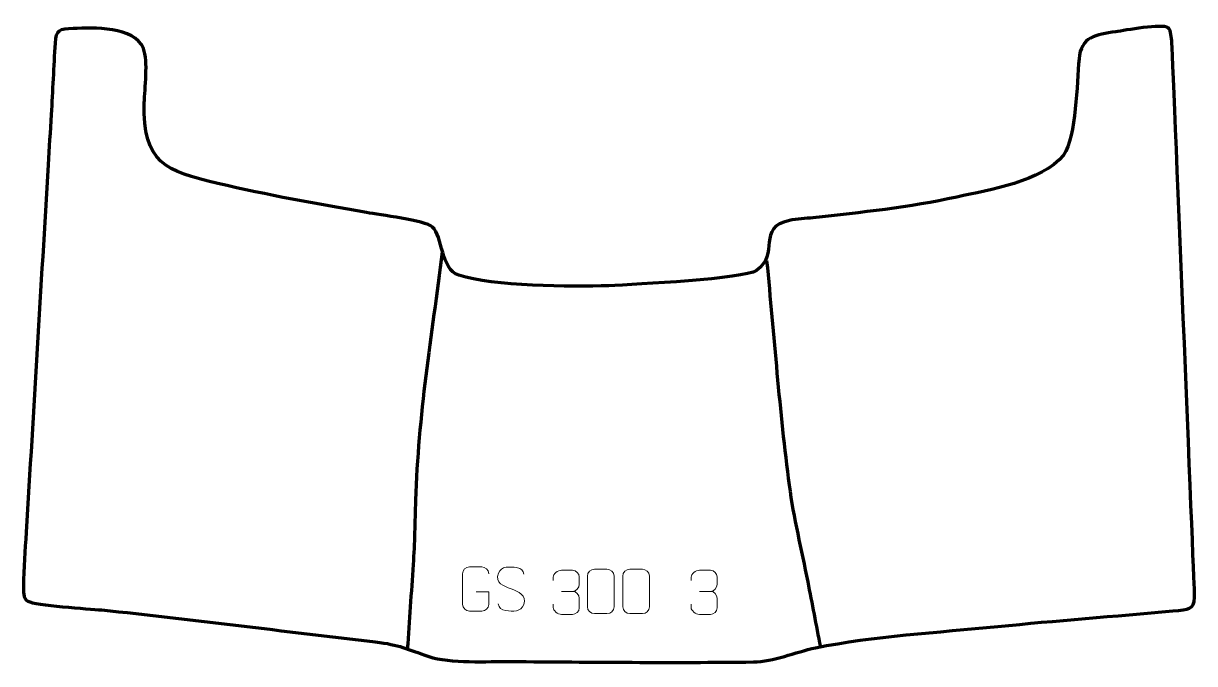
# Model space of a CAD drawing. Header units: millimetres. Extents: x 960 to 1622, y 326 to 688.
import ezdxf

# ---------------------------------------------------------------- set-up
doc = ezdxf.new("R2010")
doc.units = ezdxf.units.MM
doc.header["$MEASUREMENT"] = 0
doc.layers.add('layer 1', color=7, linetype='Continuous', plot=False)
doc.layers.add('layer 2', color=7, linetype='Continuous')
doc.layers.add('layer 3', color=7, linetype='Continuous')

msp = doc.modelspace()

# ---------------------------------------------------------------- linework, layer by layer
at = {"layer": 'layer 1', "color": 250, "lineweight": 9}
for points, knots in [([(1215.8045, 367.0489), (1215.8045, 367.0489), (1222.9726, 367.0489), (1222.9726, 367.0489), (1222.9726, 367.0489), (1222.9726, 367.0489), (1222.9726, 359.8808), (1222.9726, 359.8808), (1222.9726, 359.8808), (1222.8329, 357.5574), (1221.1557, 356.0778), (1219.0079, 356.067), (1219.0079, 356.067), (1216.6761, 356.0674), (1214.3441, 356.0674), (1212.0126, 356.067), (1212.0126, 356.067), (1210.0877, 355.9616), (1208.1155, 357.8461), (1208.1267, 359.8634), (1208.1267, 359.8634), (1208.1271, 365.6335), (1208.1271, 371.4032), (1208.1267, 377.1725), (1208.1267, 377.1725), (1208.1309, 379.3106), (1209.8777, 381.0298), (1212.03, 381.0164), (1212.03, 381.0164), (1214.3557, 381.0164), (1216.6818, 381.0164), (1219.0079, 381.0164), (1219.0079, 381.0164), (1220.9546, 381.0518), (1222.946, 379.5603), (1222.9726, 377.1226)], [0, 0, 0, 0, 0.1, 0.1, 0.1, 0.1, 0.2, 0.2, 0.2, 0.2, 0.3, 0.3, 0.3, 0.3, 0.4, 0.4, 0.4, 0.4, 0.5, 0.5, 0.5, 0.5, 0.6, 0.6, 0.6, 0.6, 0.7, 0.7, 0.7, 0.7, 0.8, 0.8, 0.8, 0.8, 1, 1, 1, 1]), ([(1235.5551, 368.7138), (1231.3068, 370.1842), (1226.3987, 371.98), (1228.4038, 377.5003), (1228.4038, 377.5003), (1229.9073, 381.6402), (1235.1209, 381.2517), (1238.7245, 380.6506), (1238.7245, 380.6506), (1241.5851, 380.1734), (1242.4498, 378.9602), (1242.7604, 376.8761)], [0, 0, 0, 0, 0.25, 0.25, 0.25, 0.25, 0.5, 0.5, 0.5, 0.5, 1, 1, 1, 1]), ([(1259.3952, 373.441), (1259.3952, 373.441), (1259.3952, 375.2982), (1259.3952, 375.2982), (1259.3952, 375.2982), (1259.3809, 377.0401), (1262.0454, 379.1582), (1264.1045, 379.1355), (1264.1045, 379.1355), (1266.1686, 379.1355), (1268.2326, 379.1355), (1270.2963, 379.1355), (1270.2963, 379.1355), (1272.4908, 379.1443), (1274.0891, 377.2975), (1274.1335, 375.3854), (1274.1335, 375.3854), (1274.1331, 373.9503), (1274.1331, 372.5152), (1274.1335, 371.0797), (1274.1335, 371.0797), (1274.0849, 369.4262), (1272.4823, 367.1962), (1270.284, 367.2062), (1270.284, 367.2062), (1272.4877, 367.195), (1274.0957, 365.3918), (1274.1497, 363.3323), (1274.1497, 363.3323), (1274.1493, 361.5476), (1274.1493, 359.7629), (1274.1497, 357.9778), (1274.1497, 357.9778), (1274.1598, 355.9164), (1272.1049, 354.1533), (1270.284, 354.1614), (1270.284, 354.1614), (1268.2187, 354.1617), (1266.1535, 354.1617), (1264.0879, 354.1614), (1264.0879, 354.1614), (1261.9193, 354.1729), (1259.3883, 356.5731), (1259.3697, 358.0349), (1259.3697, 358.0349), (1259.3697, 358.0349), (1259.3697, 359.9435), (1259.3697, 359.9435)], [0, 0, 0, 0, 0.07692308, 0.07692308, 0.07692308, 0.07692308, 0.15384615, 0.15384615, 0.15384615, 0.15384615, 0.23076923, 0.23076923, 0.23076923, 0.23076923, 0.30769231, 0.30769231, 0.30769231, 0.30769231, 0.38461538, 0.38461538, 0.38461538, 0.38461538, 0.46153846, 0.46153846, 0.46153846, 0.46153846, 0.53846154, 0.53846154, 0.53846154, 0.53846154, 0.61538462, 0.61538462, 0.61538462, 0.61538462, 0.69230769, 0.69230769, 0.69230769, 0.69230769, 0.76923077, 0.76923077, 0.76923077, 0.76923077, 0.84615385, 0.84615385, 0.84615385, 0.84615385, 1, 1, 1, 1]), ([(1282.7033, 379.7055), (1285.0694, 379.7055), (1287.4359, 379.7055), (1289.8024, 379.7055), (1289.8024, 379.7055), (1291.7829, 379.7411), (1293.8089, 378.2468), (1293.836, 375.8047), (1293.836, 375.8047), (1293.8356, 370.0473), (1293.8356, 364.2895), (1293.836, 358.5313), (1293.836, 358.5313), (1293.6939, 356.2037), (1291.9875, 354.7214), (1289.8024, 354.7106), (1289.8024, 354.7106), (1287.43, 354.711), (1285.0576, 354.711), (1282.6856, 354.7106), (1282.6856, 354.7106), (1280.7271, 354.605), (1278.7207, 356.4929), (1278.7321, 358.5139), (1278.7321, 358.5139), (1278.7325, 364.2945), (1278.7325, 370.0748), (1278.7321, 375.8546), (1278.7321, 375.8546), (1278.7364, 377.9966), (1280.5135, 379.7191), (1282.7033, 379.7055)], [0, 0, 0, 0, 0.11111111, 0.11111111, 0.11111111, 0.11111111, 0.22222222, 0.22222222, 0.22222222, 0.22222222, 0.33333333, 0.33333333, 0.33333333, 0.33333333, 0.44444444, 0.44444444, 0.44444444, 0.44444444, 0.55555556, 0.55555556, 0.55555556, 0.55555556, 0.66666667, 0.66666667, 0.66666667, 0.66666667, 0.77777778, 0.77777778, 0.77777778, 0.77777778, 1, 1, 1, 1]), ([(1302.7033, 379.7055), (1305.0694, 379.7055), (1307.4359, 379.7055), (1309.8024, 379.7055), (1309.8024, 379.7055), (1311.7829, 379.7411), (1313.8089, 378.2468), (1313.836, 375.8047), (1313.836, 375.8047), (1313.8356, 370.0473), (1313.8356, 364.2895), (1313.836, 358.5313), (1313.836, 358.5313), (1313.6939, 356.2037), (1311.9875, 354.7214), (1309.8024, 354.7106), (1309.8024, 354.7106), (1307.43, 354.711), (1305.0576, 354.711), (1302.6856, 354.7106), (1302.6856, 354.7106), (1300.7271, 354.605), (1298.7207, 356.4929), (1298.7321, 358.5139), (1298.7321, 358.5139), (1298.7325, 364.2945), (1298.7325, 370.0748), (1298.7321, 375.8546), (1298.7321, 375.8546), (1298.7364, 377.9966), (1300.5135, 379.7191), (1302.7033, 379.7055)], [0, 0, 0, 0, 0.11111111, 0.11111111, 0.11111111, 0.11111111, 0.22222222, 0.22222222, 0.22222222, 0.22222222, 0.33333333, 0.33333333, 0.33333333, 0.33333333, 0.44444444, 0.44444444, 0.44444444, 0.44444444, 0.55555556, 0.55555556, 0.55555556, 0.55555556, 0.66666667, 0.66666667, 0.66666667, 0.66666667, 0.77777778, 0.77777778, 0.77777778, 0.77777778, 1, 1, 1, 1]), ([(1337.3952, 373.441), (1337.3952, 373.441), (1337.3952, 375.2982), (1337.3952, 375.2982), (1337.3952, 375.2982), (1337.3809, 377.0401), (1340.0454, 379.1582), (1342.1045, 379.1355), (1342.1045, 379.1355), (1344.1686, 379.1355), (1346.2326, 379.1355), (1348.2963, 379.1355), (1348.2963, 379.1355), (1350.4908, 379.1443), (1352.0891, 377.2975), (1352.1335, 375.3854), (1352.1335, 375.3854), (1352.1331, 373.9503), (1352.1331, 372.5152), (1352.1335, 371.0797), (1352.1335, 371.0797), (1352.0849, 369.4262), (1350.4823, 367.1962), (1348.284, 367.2062), (1348.284, 367.2062), (1350.4877, 367.195), (1352.0957, 365.3918), (1352.1497, 363.3323), (1352.1497, 363.3323), (1352.1493, 361.5476), (1352.1493, 359.7629), (1352.1497, 357.9778), (1352.1497, 357.9778), (1352.1598, 355.9164), (1350.1049, 354.1533), (1348.284, 354.1614), (1348.284, 354.1614), (1346.2187, 354.1617), (1344.1535, 354.1617), (1342.0879, 354.1614), (1342.0879, 354.1614), (1339.9193, 354.1729), (1337.3883, 356.5731), (1337.3697, 358.0349), (1337.3697, 358.0349), (1337.3697, 358.0349), (1337.3697, 359.9435), (1337.3697, 359.9435)], [0, 0, 0, 0, 0.07692308, 0.07692308, 0.07692308, 0.07692308, 0.15384615, 0.15384615, 0.15384615, 0.15384615, 0.23076923, 0.23076923, 0.23076923, 0.23076923, 0.30769231, 0.30769231, 0.30769231, 0.30769231, 0.38461538, 0.38461538, 0.38461538, 0.38461538, 0.46153846, 0.46153846, 0.46153846, 0.46153846, 0.53846154, 0.53846154, 0.53846154, 0.53846154, 0.61538462, 0.61538462, 0.61538462, 0.61538462, 0.69230769, 0.69230769, 0.69230769, 0.69230769, 0.76923077, 0.76923077, 0.76923077, 0.76923077, 0.84615385, 0.84615385, 0.84615385, 0.84615385, 1, 1, 1, 1]), ([(1235.5551, 368.7137), (1239.5737, 367.067), (1244.6032, 365.1787), (1242.7692, 359.8184), (1242.7692, 359.8184), (1241.3094, 355.552), (1236.3986, 355.8087), (1232.6725, 356.3634), (1232.6725, 356.3634), (1229.9225, 356.7732), (1228.7016, 357.9867), (1228.3236, 360.0989)], [0, 0, 0, 0, 0.25, 0.25, 0.25, 0.25, 0.5, 0.5, 0.5, 0.5, 1, 1, 1, 1])]:
    msp.add_open_spline(points, degree=3, knots=knots, dxfattribs=at)
for points in [[(1264.1049, 367.1958), (1264.1049, 367.1958), (1270.3013, 367.1958), (1270.3013, 367.1958)], [(1342.1049, 367.1958), (1342.1049, 367.1958), (1348.3013, 367.1958), (1348.3013, 367.1958)]]:
    msp.add_open_spline(points, degree=3, dxfattribs=at)
at = {"layer": 'layer 2', "color": 142, "lineweight": 158}
for points in [[(1196.6863, 559.0667), (1190.6636, 512.0134), (1182.9493, 466.3054), (1181.5539, 418.7058), (1181.5539, 418.7058), (1181.2187, 406.5806), (1180.9821, 394.5378), (1180.2272, 382.4236), (1180.2272, 382.4236), (1179.121, 366.5096), (1178.0146, 350.5955), (1176.9083, 334.6815)], [(1380.1009, 554.1011), (1384.2612, 512.0703), (1387.2748, 469.0013), (1392.8264, 427.2265), (1392.8264, 427.2265), (1395.2584, 408.9253), (1399.7845, 390.7545), (1403.3329, 372.6257), (1403.3329, 372.6257), (1405.7081, 360.3799), (1408.0833, 348.1341), (1410.4584, 335.8883)]]:
    msp.add_open_spline(points, degree=3, knots=[0, 0, 0, 0, 0.25, 0.25, 0.25, 0.25, 0.5, 0.5, 0.5, 0.5, 1, 1, 1, 1], dxfattribs=at)
at = {"layer": 'layer 3', "color": 242, "lineweight": 158}
msp.add_open_spline([(1621.9673, 367.9654), (1622.0457, 366.3263), (1622.0684, 364.936), (1622.0144, 363.7534), (1622.0144, 363.7534), (1621.7077, 357.0575), (1618.9335, 357.0165), (1609.8227, 356.1821), (1609.8227, 356.1821), (1576.7499, 353.1528), (1543.9669, 350.7191), (1510.7692, 347.3889), (1510.7692, 347.3889), (1477.1535, 344.0167), (1440.6708, 342.0217), (1407.7811, 335.3575), (1407.7811, 335.3575), (1396.1506, 332.872), (1383.9897, 327.4892), (1372.5801, 327.3459), (1372.5801, 327.3459), (1327.0278, 326.7741), (1281.1987, 327.2644), (1235.6306, 327.5748), (1235.6306, 327.5748), (1222.264, 327.6692), (1201.1705, 326.4177), (1189.057, 330.4184), (1189.057, 330.4184), (1176.456, 334.58), (1172.729, 337.0642), (1158.7895, 338.6791), (1158.7895, 338.6791), (1107.2125, 344.6545), (1055.5665, 351.361), (1003.9566, 356.7454), (1003.9566, 356.7454), (996.7837, 357.1749), (966.1716, 359.5663), (962.3786, 361.6141), (962.3786, 361.6141), (960.905, 362.4097), (960.2893, 363.8139), (960.0321, 365.5734), (960.0321, 365.5734), (959.8376, 366.9038), (959.848, 368.4374), (959.8474, 370.0648), (959.8474, 370.0648), (959.844, 380.5038), (960.7486, 390.2474), (961.4097, 400.6605), (961.4097, 400.6605), (965.5474, 469.904), (969.6852, 539.1476), (973.823, 608.391), (973.823, 608.391), (974.3886, 617.8559), (974.9542, 627.3209), (975.5198, 636.7859), (975.5198, 636.7859), (976.3245, 650.252), (976.9102, 663.8276), (977.7324, 677.2444), (977.7324, 677.2444), (978.1945, 684.7844), (980.1958, 684.9408), (988.0367, 685.3686), (988.0367, 685.3686), (999.3852, 685.9877), (1022.6052, 686.8018), (1027.6714, 674.0814), (1027.6714, 674.0814), (1030.5103, 666.9534), (1028.4458, 651.5304), (1028.1659, 643.4695), (1028.1659, 643.4695), (1027.2197, 609.2883), (1040.4141, 604.7213), (1069.6947, 597.8575), (1069.6947, 597.8575), (1098.2854, 591.1865), (1125.0693, 586.3608), (1153.9172, 581.3413), (1153.9172, 581.3413), (1160.892, 580.1442), (1187.0092, 577.0142), (1191.2079, 573.1867), (1191.2079, 573.1867), (1196.9385, 567.9625), (1195.7284, 549.2929), (1206.0468, 545.9396), (1206.0468, 545.9396), (1225.2168, 539.7096), (1269.4809, 539.1709), (1290.8241, 540.0552), (1290.8241, 540.0552), (1306.694, 540.7533), (1367.2589, 543.8293), (1374.3075, 548.6344), (1374.3075, 548.6344), (1387.8381, 557.8581), (1374.0329, 572.9251), (1392.9446, 576.9016), (1392.9446, 576.9016), (1397.2551, 577.808), (1401.8957, 578.0568), (1406.2924, 578.3949), (1406.2924, 578.3949), (1433.7028, 581.4649), (1460.6495, 584.2417), (1487.6879, 590.1729), (1487.6879, 590.1729), (1506.5693, 594.3148), (1535.1784, 598.6977), (1547.9877, 613.8324), (1547.9877, 613.8324), (1555.1159, 625.085), (1555.6306, 654.1579), (1556.7222, 668.2242), (1556.7222, 668.2242), (1557.768, 680.8675), (1566.1244, 681.917), (1577.5202, 683.6289), (1577.5202, 683.6289), (1582.5141, 684.299), (1604.0144, 688.3122), (1607.0715, 685.8865), (1607.0715, 685.8865), (1608.2927, 684.9175), (1608.9054, 682.0023), (1609.2076, 678.5462), (1609.2076, 678.5462), (1609.5099, 675.0901), (1621.9673, 367.9654), (1621.9673, 367.9654)], degree=3, knots=[0, 0, 0, 0, 0.02857143, 0.02857143, 0.02857143, 0.02857143, 0.05714286, 0.05714286, 0.05714286, 0.05714286, 0.08571429, 0.08571429, 0.08571429, 0.08571429, 0.11428571, 0.11428571, 0.11428571, 0.11428571, 0.14285714, 0.14285714, 0.14285714, 0.14285714, 0.17142857, 0.17142857, 0.17142857, 0.17142857, 0.2, 0.2, 0.2, 0.2, 0.22857143, 0.22857143, 0.22857143, 0.22857143, 0.25714286, 0.25714286, 0.25714286, 0.25714286, 0.28571429, 0.28571429, 0.28571429, 0.28571429, 0.31428571, 0.31428571, 0.31428571, 0.31428571, 0.34285714, 0.34285714, 0.34285714, 0.34285714, 0.37142857, 0.37142857, 0.37142857, 0.37142857, 0.4, 0.4, 0.4, 0.4, 0.42857143, 0.42857143, 0.42857143, 0.42857143, 0.45714286, 0.45714286, 0.45714286, 0.45714286, 0.48571429, 0.48571429, 0.48571429, 0.48571429, 0.51428571, 0.51428571, 0.51428571, 0.51428571, 0.54285714, 0.54285714, 0.54285714, 0.54285714, 0.57142857, 0.57142857, 0.57142857, 0.57142857, 0.6, 0.6, 0.6, 0.6, 0.62857143, 0.62857143, 0.62857143, 0.62857143, 0.65714286, 0.65714286, 0.65714286, 0.65714286, 0.68571429, 0.68571429, 0.68571429, 0.68571429, 0.71428571, 0.71428571, 0.71428571, 0.71428571, 0.74285714, 0.74285714, 0.74285714, 0.74285714, 0.77142857, 0.77142857, 0.77142857, 0.77142857, 0.8, 0.8, 0.8, 0.8, 0.82857143, 0.82857143, 0.82857143, 0.82857143, 0.85714286, 0.85714286, 0.85714286, 0.85714286, 0.88571429, 0.88571429, 0.88571429, 0.88571429, 0.91428571, 0.91428571, 0.91428571, 0.91428571, 0.94285714, 0.94285714, 0.94285714, 0.94285714, 1, 1, 1, 1], dxfattribs=at)

doc.saveas('drawing.dxf')
